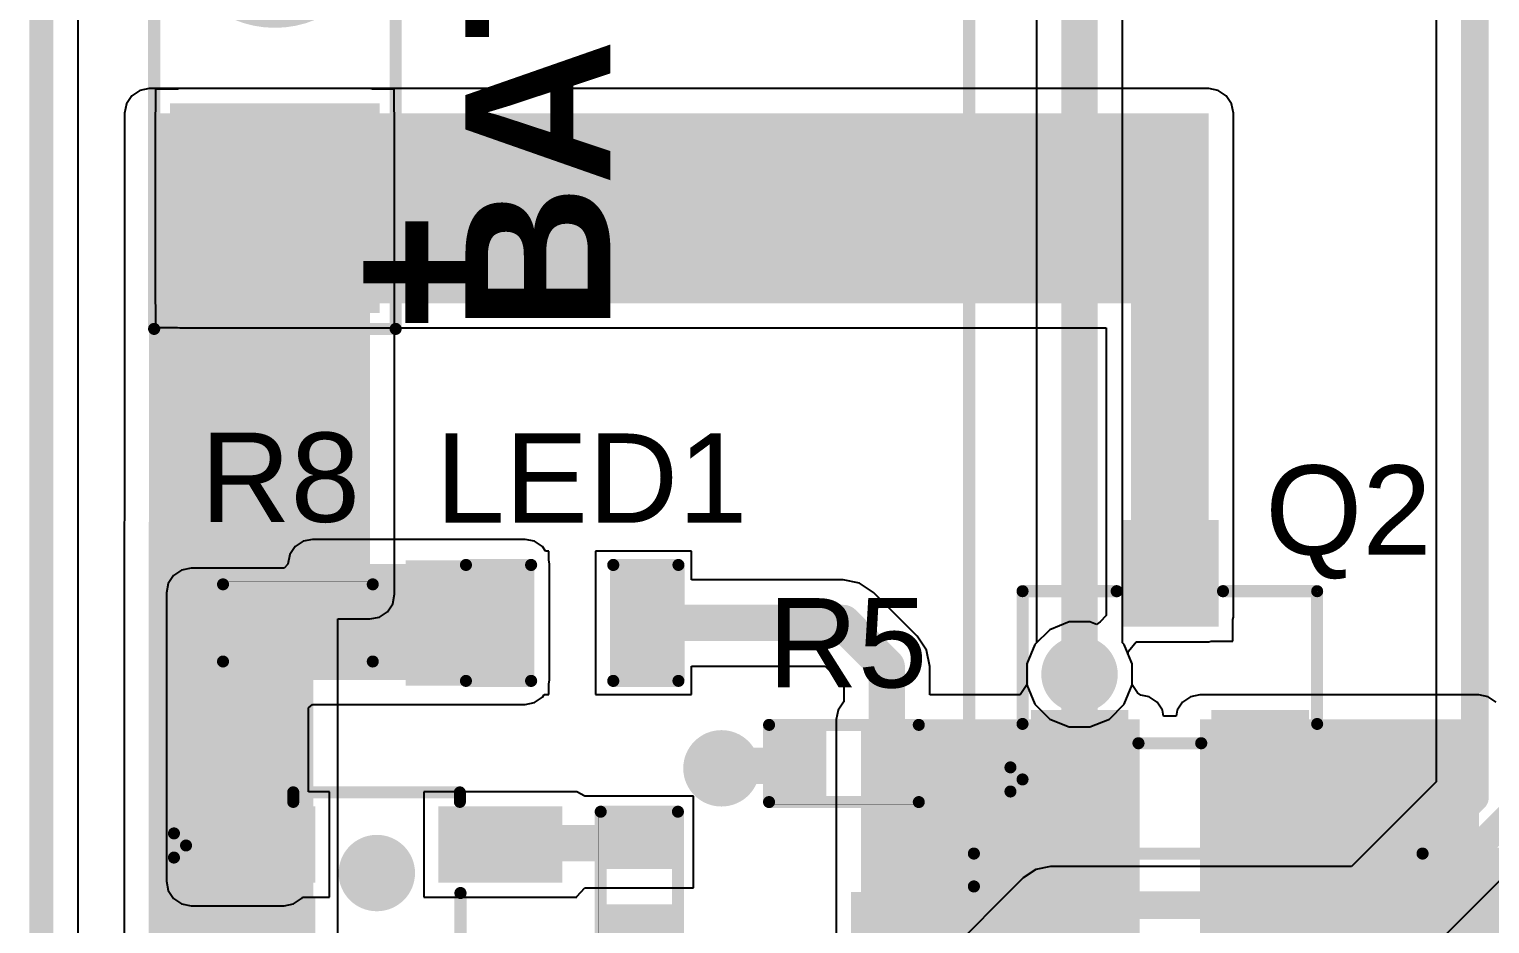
# Model space of a CAD drawing. Header units: inches. Extents: x -3.9 to 67.9, y -8.1 to 62.1.
# Drawn here: x -3.88 to 11.49, y 13.12 to 22.53 of the extents above; entities that cross this region are included whole.
import ezdxf

# ---------------------------------------------------------------- set-up
doc = ezdxf.new("R2010")
doc.units = ezdxf.units.IN
for name, color, linetype in [('Board Outline', 216, 'Continuous'), ('Bottom Layer', 5, 'Continuous'), ('Bottom Overlay', 54, 'Continuous'), ('Bottom Solder', 6, 'Continuous'), ('Multi-Layer', 9, 'Continuous'), ('Pad Holes', 156, 'Continuous'), ('Top Layer', 1, 'Continuous'), ('Top Overlay', 2, 'Continuous'), ('Top Paste', 8, 'Continuous'), ('Top Solder', 216, 'Continuous'), ('Via Holes', 16, 'Continuous')]:
    doc.layers.add(name, color=color, linetype=linetype)
doc.styles.add('Arial', font='', dxfattribs={"height": 0.2})
doc.styles.add('Arial_Bold', font='', dxfattribs={"height": 0.2})
doc.styles.get('Arial').set_extended_font_data('Arial')
doc.styles.get('Arial_Bold').set_extended_font_data('Arial', bold=True)

# ---------------------------------------------------------------- blocks, each defined once
blk = doc.blocks.new('B_______P____29')
at = {"layer": 'Bottom Layer'}
blk.add_hatch(color=5, dxfattribs=at).paths.add_polyline_path([(-2.5, 1), (-0.5, 1), (-0.5, -1), (-2.5, -1)])
h = blk.add_hatch(color=5, dxfattribs=at)
edge = h.paths.add_edge_path()
edge.add_arc((1.5, 0), 1, 0, 360)
at = {"layer": 'Bottom Solder'}
blk.add_hatch(color=6, dxfattribs=at).paths.add_polyline_path([(-2.602, 1.102), (-0.398, 1.102), (-0.398, -1.102), (-2.602, -1.102)])
h = blk.add_hatch(color=6, dxfattribs=at)
edge = h.paths.add_edge_path()
edge.add_arc((1.5, 0), 1.102, 0, 360)
at = {"layer": 'Multi-Layer'}
blk.add_hatch(color=9, dxfattribs=at).paths.add_polyline_path([(-2.5, 1), (-0.5, 1), (-0.5, -1), (-2.5, -1)])
h = blk.add_hatch(color=9, dxfattribs=at)
edge = h.paths.add_edge_path()
edge.add_arc((1.5, 0), 1, 0, 360)
at = {"layer": 'Pad Holes'}
h = blk.add_hatch(color=7, dxfattribs=at)
edge = h.paths.add_edge_path()
edge.add_arc((-1.5, 0), 0.6, 0, 360)
h = blk.add_hatch(color=7, dxfattribs=at)
edge = h.paths.add_edge_path()
edge.add_arc((1.5, 0), 0.6, 0, 360)
at = {"layer": 'Top Layer'}
blk.add_hatch(color=1, dxfattribs=at).paths.add_polyline_path([(-2.5, 1), (-0.5, 1), (-0.5, -1), (-2.5, -1)])
h = blk.add_hatch(color=1, dxfattribs=at)
edge = h.paths.add_edge_path()
edge.add_arc((1.5, 0), 1, 0, 360)
at = {"layer": 'Top Solder'}
blk.add_hatch(color=216, dxfattribs=at).paths.add_polyline_path([(-2.602, 1.102), (-0.398, 1.102), (-0.398, -1.102), (-2.602, -1.102)])
h = blk.add_hatch(color=216, dxfattribs=at)
edge = h.paths.add_edge_path()
edge.add_arc((1.5, 0), 1.102, 0, 360)
at = {"layer": 'Top Overlay', "const_width": 0.127}
for points in [[(-2.77, 1.27), (-2.77, -1.27)], [(-2.77, 1.27), (2.767, 1.27)], [(2.767, 1.27), (2.767, -1.27)], [(-2.77, -1.27), (2.767, -1.27)]]:
    blk.add_lwpolyline(points, dxfattribs=at)
at = {"layer": 'Top Overlay', "const_width": 0.0635}
for points in [[(-2.802, 1.27, 1), (-2.738, 1.27, 1)], [(-2.802, 1.27, 1), (-2.738, 1.27, 1)], [(2.735, 1.27, 1), (2.799, 1.27, 1)], [(2.735, 1.27, 1), (2.799, 1.27, 1)], [(-2.802, -1.27, 1), (-2.738, -1.27, 1)], [(-2.802, -1.27, 1), (-2.738, -1.27, 1)], [(2.735, -1.27, 1), (2.799, -1.27, 1)], [(2.735, -1.27, 1), (2.799, -1.27, 1)]]:
    blk.add_lwpolyline(points, format="xyb", close=True, dxfattribs=at)
blk = doc.blocks.new('1_3_______OLED_B_30')
at = {"layer": 'Bottom Overlay', "const_width": 0.127}
blk.add_lwpolyline([(17.745, 31.643), (17.745, -2.057)], dxfattribs=at)
blk = doc.blocks.new('SOT_23_5_31')
at = {"layer": 'Top Layer'}
for points in [[(-1.85, 1.25), (-0.75, 1.25), (-0.75, 0.65), (-1.85, 0.65)], [(0.75, 1.25), (1.85, 1.25), (1.85, 0.65), (0.75, 0.65)], [(-1.85, 0.3), (-0.75, 0.3), (-0.75, -0.3), (-1.85, -0.3)], [(-1.85, -0.65), (-0.75, -0.65), (-0.75, -1.25), (-1.85, -1.25)], [(0.75, -0.65), (1.85, -0.65), (1.85, -1.25), (0.75, -1.25)]]:
    blk.add_hatch(color=1, dxfattribs=at).paths.add_polyline_path(points)
at = {"layer": 'Top Paste'}
for points in [[(-1.85, 1.25), (-0.75, 1.25), (-0.75, 0.65), (-1.85, 0.65)], [(0.75, 1.25), (1.85, 1.25), (1.85, 0.65), (0.75, 0.65)], [(-1.85, 0.3), (-0.75, 0.3), (-0.75, -0.3), (-1.85, -0.3)], [(-1.85, -0.65), (-0.75, -0.65), (-0.75, -1.25), (-1.85, -1.25)], [(0.75, -0.65), (1.85, -0.65), (1.85, -1.25), (0.75, -1.25)]]:
    blk.add_hatch(color=8, dxfattribs=at).paths.add_polyline_path(points)
at = {"layer": 'Top Solder'}
for points in [[(-1.952, 1.352), (-0.648, 1.352), (-0.648, 0.548), (-1.952, 0.548)], [(0.648, 1.352), (1.952, 1.352), (1.952, 0.548), (0.648, 0.548)], [(-1.952, 0.402), (-0.648, 0.402), (-0.648, -0.402), (-1.952, -0.402)], [(-1.952, -0.548), (-0.648, -0.548), (-0.648, -1.352), (-1.952, -1.352)], [(0.648, -0.548), (1.952, -0.548), (1.952, -1.352), (0.648, -1.352)]]:
    blk.add_hatch(color=216, dxfattribs=at).paths.add_polyline_path(points)
at = {"layer": 'Top Overlay', "const_width": 0.127}
for points in [[(-0.879, 1.499), (0.874, 1.499)], [(-0.879, 1.399), (-0.879, 1.499)], [(0.874, 1.399), (0.874, 1.499)], [(-2.134, 1.067), (-2.007, 0.94)], [(-2.134, 0.813), (-2.134, 1.067)], [(-2.134, 0.813), (-2.007, 0.94)], [(0.88, -0.418), (0.88, 0.44)], [(-0.879, -1.499), (-0.879, -1.399)], [(0.874, -1.499), (0.874, -1.399)], [(-0.879, -1.499), (0.874, -1.499)]]:
    blk.add_lwpolyline(points, dxfattribs=at)
at = {"layer": 'Top Overlay', "const_width": 0.0635}
for points in [[(-0.911, 1.499, 1), (-0.847, 1.499, 1)], [(-0.911, 1.499, 1), (-0.847, 1.499, 1)], [(0.842, 1.499, 1), (0.905, 1.499, 1)], [(0.842, 1.499, 1), (0.905, 1.499, 1)], [(-0.911, 1.399, 1), (-0.847, 1.399, 1)], [(0.842, 1.399, 1), (0.905, 1.399, 1)], [(-2.165, 1.067, 1), (-2.102, 1.067, 1)], [(-2.165, 1.067, 1), (-2.102, 1.067, 1)], [(-2.038, 0.94, 1), (-1.975, 0.94, 1)], [(-2.038, 0.94, 1), (-1.975, 0.94, 1)], [(-2.165, 0.813, 1), (-2.102, 0.813, 1)], [(-2.165, 0.813, 1), (-2.102, 0.813, 1)], [(0.848, 0.44, 1), (0.912, 0.44, 1)], [(0.848, -0.418, 1), (0.912, -0.418, 1)], [(-0.911, -1.399, 1), (-0.847, -1.399, 1)], [(0.842, -1.399, 1), (0.905, -1.399, 1)], [(-0.911, -1.499, 1), (-0.847, -1.499, 1)], [(-0.911, -1.499, 1), (-0.847, -1.499, 1)], [(0.842, -1.499, 1), (0.905, -1.499, 1)], [(0.842, -1.499, 1), (0.905, -1.499, 1)]]:
    blk.add_lwpolyline(points, format="xyb", close=True, dxfattribs=at)
blk = doc.blocks.new('R___0402_35')
at = {"layer": 'Top Layer'}
for points in [[(-0.699, -0.318), (-0.699, 0.318), (-0.241, 0.318), (-0.241, -0.318)], [(0.241, -0.318), (0.241, 0.318), (0.699, 0.318), (0.699, -0.318)]]:
    blk.add_hatch(color=1, dxfattribs=at).paths.add_polyline_path(points)
at = {"layer": 'Top Paste'}
for points in [[(-0.699, -0.318), (-0.699, 0.318), (-0.241, 0.318), (-0.241, -0.318)], [(0.241, -0.318), (0.241, 0.318), (0.699, 0.318), (0.699, -0.318)]]:
    blk.add_hatch(color=8, dxfattribs=at).paths.add_polyline_path(points)
at = {"layer": 'Top Solder'}
for points in [[(-0.754, -0.373), (-0.754, 0.373), (-0.186, 0.373), (-0.186, -0.373)], [(0.186, -0.373), (0.186, 0.373), (0.754, 0.373), (0.754, -0.373)]]:
    blk.add_hatch(color=216, dxfattribs=at).paths.add_polyline_path(points)
at = {"layer": 'Top Overlay'}
for points, const_width in [([(0.787, 0.406), (-0.787, 0.406)], 0.127), ([(-0.787, 0.406), (-0.787, -0.406)], 0.127), ([(0.787, 0.406), (0.787, -0.406)], 0.127), ([(0.787, -0.406), (-0.787, -0.406)], 0.127), ([(0.813, -0.432), (-0.813, -0.432)], 0.00323)]:
    blk.add_lwpolyline(points, dxfattribs=dict(at, const_width=const_width))
for points, const_width in [([(-0.819, 0.406, 1), (-0.756, 0.406, 1)], 0.0635), ([(-0.819, 0.406, 1), (-0.756, 0.406, 1)], 0.0635), ([(0.756, 0.406, 1), (0.819, 0.406, 1)], 0.0635), ([(0.756, 0.406, 1), (0.819, 0.406, 1)], 0.0635), ([(-0.819, -0.406, 1), (-0.756, -0.406, 1)], 0.0635), ([(-0.819, -0.406, 1), (-0.756, -0.406, 1)], 0.0635), ([(-0.814, -0.432, 1), (-0.812, -0.432, 1)], 0.00161), ([(0.756, -0.406, 1), (0.819, -0.406, 1)], 0.0635), ([(0.756, -0.406, 1), (0.819, -0.406, 1)], 0.0635), ([(0.812, -0.432, 1), (0.814, -0.432, 1)], 0.00161)]:
    blk.add_lwpolyline(points, format="xyb", close=True, dxfattribs=dict(at, const_width=const_width))
blk = doc.blocks.new('R___0402_36')
at = {"layer": 'Top Layer'}
for points in [[(-0.699, -0.318), (-0.699, 0.317), (-0.241, 0.317), (-0.241, -0.318)], [(0.241, -0.318), (0.241, 0.317), (0.699, 0.317), (0.699, -0.318)]]:
    blk.add_hatch(color=1, dxfattribs=at).paths.add_polyline_path(points)
at = {"layer": 'Top Paste'}
for points in [[(-0.699, -0.318), (-0.699, 0.317), (-0.241, 0.317), (-0.241, -0.318)], [(0.241, -0.318), (0.241, 0.317), (0.699, 0.317), (0.699, -0.318)]]:
    blk.add_hatch(color=8, dxfattribs=at).paths.add_polyline_path(points)
at = {"layer": 'Top Solder'}
for points in [[(-0.754, -0.373), (-0.754, 0.373), (-0.186, 0.373), (-0.186, -0.373)], [(0.186, -0.373), (0.186, 0.373), (0.754, 0.373), (0.754, -0.373)]]:
    blk.add_hatch(color=216, dxfattribs=at).paths.add_polyline_path(points)
at = {"layer": 'Top Overlay'}
for points, const_width in [([(0.787, 0.406), (-0.787, 0.406)], 0.127), ([(-0.787, -0.406), (-0.787, 0.406)], 0.127), ([(0.787, -0.406), (0.787, 0.406)], 0.127), ([(0.787, -0.406), (-0.787, -0.406)], 0.127), ([(0.813, -0.432), (-0.813, -0.432)], 0.00323)]:
    blk.add_lwpolyline(points, dxfattribs=dict(at, const_width=const_width))
for points, const_width in [([(-0.819, 0.406, 1), (-0.756, 0.406, 1)], 0.0635), ([(-0.819, 0.406, 1), (-0.756, 0.406, 1)], 0.0635), ([(0.756, 0.406, 1), (0.819, 0.406, 1)], 0.0635), ([(0.756, 0.406, 1), (0.819, 0.406, 1)], 0.0635), ([(-0.819, -0.406, 1), (-0.756, -0.406, 1)], 0.0635), ([(-0.819, -0.406, 1), (-0.756, -0.406, 1)], 0.0635), ([(-0.814, -0.432, 1), (-0.812, -0.432, 1)], 0.00161), ([(0.756, -0.406, 1), (0.819, -0.406, 1)], 0.0635), ([(0.756, -0.406, 1), (0.819, -0.406, 1)], 0.0635), ([(0.812, -0.432, 1), (0.814, -0.432, 1)], 0.00161)]:
    blk.add_lwpolyline(points, format="xyb", close=True, dxfattribs=dict(at, const_width=const_width))
blk = doc.blocks.new('R___0402_38')
at = {"layer": 'Top Layer'}
for points in [[(-0.699, -0.318), (-0.699, 0.318), (-0.241, 0.318), (-0.241, -0.318)], [(0.241, -0.318), (0.241, 0.318), (0.699, 0.318), (0.699, -0.318)]]:
    blk.add_hatch(color=1, dxfattribs=at).paths.add_polyline_path(points)
at = {"layer": 'Top Paste'}
for points in [[(-0.699, -0.318), (-0.699, 0.318), (-0.241, 0.318), (-0.241, -0.318)], [(0.241, -0.318), (0.241, 0.318), (0.699, 0.318), (0.699, -0.318)]]:
    blk.add_hatch(color=8, dxfattribs=at).paths.add_polyline_path(points)
at = {"layer": 'Top Solder'}
for points in [[(-0.754, -0.373), (-0.754, 0.373), (-0.186, 0.373), (-0.186, -0.373)], [(0.186, -0.373), (0.186, 0.373), (0.754, 0.373), (0.754, -0.373)]]:
    blk.add_hatch(color=216, dxfattribs=at).paths.add_polyline_path(points)
at = {"layer": 'Top Overlay'}
for points, const_width in [([(-0.787, 0.406), (0.787, 0.406)], 0.127), ([(-0.787, -0.406), (-0.787, 0.406)], 0.127), ([(0.787, -0.406), (0.787, 0.406)], 0.127), ([(-0.787, -0.406), (0.787, -0.406)], 0.127), ([(-0.813, -0.432), (0.813, -0.432)], 0.00323)]:
    blk.add_lwpolyline(points, dxfattribs=dict(at, const_width=const_width))
for points, const_width in [([(-0.819, 0.406, 1), (-0.756, 0.406, 1)], 0.0635), ([(-0.819, 0.406, 1), (-0.756, 0.406, 1)], 0.0635), ([(0.756, 0.406, 1), (0.819, 0.406, 1)], 0.0635), ([(0.756, 0.406, 1), (0.819, 0.406, 1)], 0.0635), ([(-0.819, -0.406, 1), (-0.756, -0.406, 1)], 0.0635), ([(-0.819, -0.406, 1), (-0.756, -0.406, 1)], 0.0635), ([(-0.814, -0.432, 1), (-0.812, -0.432, 1)], 0.00161), ([(0.756, -0.406, 1), (0.819, -0.406, 1)], 0.0635), ([(0.756, -0.406, 1), (0.819, -0.406, 1)], 0.0635), ([(0.812, -0.432, 1), (0.814, -0.432, 1)], 0.00161)]:
    blk.add_lwpolyline(points, format="xyb", close=True, dxfattribs=dict(at, const_width=const_width))
blk = doc.blocks.new('SOT_23_42')
at = {"layer": 'Top Layer'}
for points in [[(-0.41, 1.46), (0.41, 1.46), (0.41, 0.54), (-0.41, 0.54)], [(-1.36, -0.54), (-0.54, -0.54), (-0.54, -1.46), (-1.36, -1.46)], [(0.54, -0.54), (1.36, -0.54), (1.36, -1.46), (0.54, -1.46)]]:
    blk.add_hatch(color=1, dxfattribs=at).paths.add_polyline_path(points)
at = {"layer": 'Top Paste'}
for points in [[(-0.41, 1.46), (0.41, 1.46), (0.41, 0.54), (-0.41, 0.54)], [(-1.36, -0.54), (-0.54, -0.54), (-0.54, -1.46), (-1.36, -1.46)], [(0.54, -0.54), (1.36, -0.54), (1.36, -1.46), (0.54, -1.46)]]:
    blk.add_hatch(color=8, dxfattribs=at).paths.add_polyline_path(points)
at = {"layer": 'Top Solder'}
for points in [[(-0.512, 1.562), (0.512, 1.562), (0.512, 0.438), (-0.512, 0.438)], [(-1.462, -0.438), (-0.438, -0.438), (-0.438, -1.562), (-1.462, -1.562)], [(0.438, -0.438), (1.462, -0.438), (1.462, -1.562), (0.438, -1.562)]]:
    blk.add_hatch(color=216, dxfattribs=at).paths.add_polyline_path(points)
at = {"layer": 'Top Overlay', "const_width": 0.127}
for points in [[(-1.549, 0.813), (-0.559, 0.813)], [(-1.549, -0.584), (-1.549, 0.813)], [(0.559, 0.813), (1.549, 0.813)], [(1.549, -0.584), (1.549, 0.813)], [(-0.33, -0.787), (0.33, -0.787)], [(-1.676, -1.295), (-1.676, -1.041)], [(-1.676, -1.041), (-1.549, -1.168)], [(-1.676, -1.295), (-1.549, -1.168)]]:
    blk.add_lwpolyline(points, dxfattribs=at)
at = {"layer": 'Top Overlay', "const_width": 0.0635}
for points in [[(-1.581, 0.813, 1), (-1.518, 0.813, 1)], [(-1.581, 0.813, 1), (-1.518, 0.813, 1)], [(-0.591, 0.813, 1), (-0.527, 0.813, 1)], [(0.527, 0.813, 1), (0.591, 0.813, 1)], [(1.518, 0.813, 1), (1.581, 0.813, 1)], [(1.518, 0.813, 1), (1.581, 0.813, 1)], [(-1.581, -0.584, 1), (-1.518, -0.584, 1)], [(1.518, -0.584, 1), (1.581, -0.584, 1)], [(-0.362, -0.787, 1), (-0.298, -0.787, 1)], [(0.298, -0.787, 1), (0.362, -0.787, 1)], [(-1.708, -1.041, 1), (-1.645, -1.041, 1)], [(-1.708, -1.041, 1), (-1.645, -1.041, 1)], [(-1.581, -1.168, 1), (-1.518, -1.168, 1)], [(-1.581, -1.168, 1), (-1.518, -1.168, 1)], [(-1.708, -1.295, 1), (-1.645, -1.295, 1)], [(-1.708, -1.295, 1), (-1.645, -1.295, 1)]]:
    blk.add_lwpolyline(points, format="xyb", close=True, dxfattribs=at)
blk = doc.blocks.new('LED_0603_45')
at = {"layer": 'Top Layer'}
for points in [[(-1, 0.5), (-0.5, 0.5), (-0.5, -0.5), (-1, -0.5)], [(0.5, 0.5), (1, 0.5), (1, -0.5), (0.5, -0.5)]]:
    blk.add_hatch(color=1, dxfattribs=at).paths.add_polyline_path(points)
at = {"layer": 'Top Overlay'}
blk.add_hatch(color=2, dxfattribs=at).paths.add_polyline_path([(1.118, -0.66), (1.753, -0.66), (1.753, 0.66), (1.118, 0.66)])
at = {"layer": 'Top Paste'}
for points in [[(-1, 0.5), (-0.5, 0.5), (-0.5, -0.5), (-1, -0.5)], [(0.5, 0.5), (1, 0.5), (1, -0.5), (0.5, -0.5)]]:
    blk.add_hatch(color=8, dxfattribs=at).paths.add_polyline_path(points)
at = {"layer": 'Top Solder'}
for points in [[(-1.102, 0.602), (-0.398, 0.602), (-0.398, -0.602), (-1.102, -0.602)], [(0.398, 0.602), (1.102, 0.602), (1.102, -0.602), (0.398, -0.602)]]:
    blk.add_hatch(color=216, dxfattribs=at).paths.add_polyline_path(points)
at = {"layer": 'Top Overlay', "const_width": 0.127}
for points in [[(-1.118, 0.61), (-1.118, -0.61)], [(-0.432, 0.61), (-1.118, 0.61)], [(1.118, 0.61), (0.432, 0.61)], [(1.118, 0.61), (1.118, -0.61)], [(-0.432, -0.61), (-1.118, -0.61)], [(1.118, -0.61), (0.432, -0.61)]]:
    blk.add_lwpolyline(points, dxfattribs=at)
at = {"layer": 'Top Overlay', "const_width": 0.0635}
for points in [[(-1.149, 0.61, 1), (-1.086, 0.61, 1)], [(-1.149, 0.61, 1), (-1.086, 0.61, 1)], [(-0.464, 0.61, 1), (-0.4, 0.61, 1)], [(0.4, 0.61, 1), (0.464, 0.61, 1)], [(1.086, 0.61, 1), (1.149, 0.61, 1)], [(1.086, 0.61, 1), (1.149, 0.61, 1)], [(-1.149, -0.61, 1), (-1.086, -0.61, 1)], [(-1.149, -0.61, 1), (-1.086, -0.61, 1)], [(-0.464, -0.61, 1), (-0.4, -0.61, 1)], [(0.4, -0.61, 1), (0.464, -0.61, 1)], [(1.086, -0.61, 1), (1.149, -0.61, 1)], [(1.086, -0.61, 1), (1.149, -0.61, 1)]]:
    blk.add_lwpolyline(points, format="xyb", close=True, dxfattribs=at)
blk = doc.blocks.new('SMA_49')
at = {"layer": 'Top Layer'}
for points in [[(-3.25, 0.85), (-0.75, 0.85), (-0.75, -0.85), (-3.25, -0.85)], [(0.75, 0.85), (3.25, 0.85), (3.25, -0.85), (0.75, -0.85)]]:
    blk.add_hatch(color=1, dxfattribs=at).paths.add_polyline_path(points)
at = {"layer": 'Top Overlay'}
for points in [[(-4.445, -1.421), (-3.278, -1.421), (-3.278, 1.422), (-4.445, 1.422)], [(-3.3, 0.924), (-2.596, 0.924), (-2.596, 1.422), (-3.3, 1.422)], [(-3.3, -1.422), (-2.596, -1.422), (-2.596, -0.924), (-3.3, -0.924)]]:
    blk.add_hatch(color=2, dxfattribs=at).paths.add_polyline_path(points)
at = {"layer": 'Top Paste'}
for points in [[(-3.25, 0.85), (-0.75, 0.85), (-0.75, -0.85), (-3.25, -0.85)], [(0.75, 0.85), (3.25, 0.85), (3.25, -0.85), (0.75, -0.85)]]:
    blk.add_hatch(color=8, dxfattribs=at).paths.add_polyline_path(points)
at = {"layer": 'Top Solder'}
for points in [[(-3.352, 0.952), (-0.648, 0.952), (-0.648, -0.952), (-3.352, -0.952)], [(0.648, 0.952), (3.352, 0.952), (3.352, -0.952), (0.648, -0.952)]]:
    blk.add_hatch(color=216, dxfattribs=at).paths.add_polyline_path(points)
at = {"layer": 'Top Overlay', "const_width": 0.127}
for points in [[(2.061, 1.358), (-2.658, 1.358)], [(2.061, 1.358), (2.061, 1.012)], [(2.061, -1.012), (2.061, -1.358)], [(2.061, -1.358), (-2.658, -1.358)]]:
    blk.add_lwpolyline(points, dxfattribs=at)
at = {"layer": 'Top Overlay', "const_width": 0.0635}
for points in [[(-2.69, 1.358, 1), (-2.626, 1.358, 1)], [(2.029, 1.358, 1), (2.093, 1.358, 1)], [(2.029, 1.358, 1), (2.093, 1.358, 1)], [(2.029, 1.012, 1), (2.093, 1.012, 1)], [(2.029, -1.012, 1), (2.093, -1.012, 1)], [(-2.69, -1.358, 1), (-2.626, -1.358, 1)], [(2.029, -1.358, 1), (2.093, -1.358, 1)], [(2.029, -1.358, 1), (2.093, -1.358, 1)]]:
    blk.add_lwpolyline(points, format="xyb", close=True, dxfattribs=at)

msp = doc.modelspace()

# ---------------------------------------------------------------- hatches: boundary and pattern name
at = {"layer": 'Bottom Layer'}
for points in [[(-2.616, 16.585), (-0.293, 16.585), (-0.293, 21.648), (-2.616, 21.648)], [(-2.62, 8.776), (-0.89, 8.776), (-0.89, 17.345), (-2.62, 17.345)]]:
    msp.add_hatch(color=5, dxfattribs=at).paths.add_polyline_path(points)
h = msp.add_hatch(color=5, dxfattribs=at)
edge = h.paths.add_edge_path()
edge.add_arc((7.17, 15.743), 0.3, 0, 360)
h = msp.add_hatch(color=5, dxfattribs=at)
edge = h.paths.add_edge_path()
edge.add_arc((3.404, 14.754), 0.3, 0, 360)
h = msp.add_hatch(color=5, dxfattribs=at)
edge = h.paths.add_edge_path()
edge.add_arc((-0.221, 13.652), 0.3, 0, 360)
at = {"layer": 'Bottom Solder'}
h = msp.add_hatch(color=6, dxfattribs=at)
edge = h.paths.add_edge_path()
edge.add_arc((7.17, 15.743), 0.402, 0, 360)
h = msp.add_hatch(color=6, dxfattribs=at)
edge = h.paths.add_edge_path()
edge.add_arc((3.404, 14.754), 0.402, 0, 360)
h = msp.add_hatch(color=6, dxfattribs=at)
edge = h.paths.add_edge_path()
edge.add_arc((-0.221, 13.652), 0.402, 0, 360)
at = {"layer": 'Top Layer'}
for points in [[(-2.293, 19.648), (8.53, 19.648), (8.53, 21.648), (-2.293, 21.648)], [(7.71, 16.345), (8.53, 16.345), (8.53, 21.648), (7.71, 21.648)], [(-0.897, 15.685), (1.338, 15.685), (1.338, 16.904), (-0.897, 16.904)], [(-2.175, 13.566), (-1.197, 13.566), (-1.197, 16.601), (-2.175, 16.601)], [(4.87, 9.294), (7.803, 9.294), (7.803, 15.268), (4.87, 15.268)], [(4.87, 11.487), (7.803, 11.487), (7.803, 15.268), (4.87, 15.268)], [(11.37, 15.268), (8.436, 15.268), (8.436, 11.487), (11.37, 11.487)]]:
    msp.add_hatch(color=1, dxfattribs=at).paths.add_polyline_path(points)
h = msp.add_hatch(color=1, dxfattribs=at)
edge = h.paths.add_edge_path()
edge.add_arc((7.17, 15.743), 0.3, 0, 360)
h = msp.add_hatch(color=1, dxfattribs=at)
edge = h.paths.add_edge_path()
edge.add_arc((3.404, 14.754), 0.3, 0, 360)
h = msp.add_hatch(color=1, dxfattribs=at)
edge = h.paths.add_edge_path()
edge.add_arc((-0.221, 13.652), 0.3, 0, 360)
at = {"layer": 'Top Solder'}
h = msp.add_hatch(color=216, dxfattribs=at)
edge = h.paths.add_edge_path()
edge.add_arc((7.17, 15.743), 0.402, 0, 360)
h = msp.add_hatch(color=216, dxfattribs=at)
edge = h.paths.add_edge_path()
edge.add_arc((3.404, 14.754), 0.402, 0, 360)
h = msp.add_hatch(color=216, dxfattribs=at)
edge = h.paths.add_edge_path()
edge.add_arc((-0.221, 13.652), 0.402, 0, 360)
at = {"layer": 'Via Holes'}
h = msp.add_hatch(color=7, dxfattribs=at)
edge = h.paths.add_edge_path()
edge.add_arc((7.17, 15.743), 0.15, 0, 360)
h = msp.add_hatch(color=7, dxfattribs=at)
edge = h.paths.add_edge_path()
edge.add_arc((3.404, 14.754), 0.15, 0, 360)
h = msp.add_hatch(color=7, dxfattribs=at)
edge = h.paths.add_edge_path()
edge.add_arc((-0.221, 13.652), 0.15, 0, 360)

# ---------------------------------------------------------------- linework, layer by layer
at = {"layer": 'Board Outline', "const_width": 0.254}
msp.add_lwpolyline([(-3.75, -1.602), (-3.75, 46.403)], dxfattribs=at)
at = {"layer": 'Bottom Layer'}
for p, q in [((-3.362, -1.602), (-3.362, 46.403)), ((10.922, 28.548), (10.922, 14.612)), ((7.623, 16.073), (7.623, 24.575)), ((6.717, 24.387), (6.717, 16.073)), ((-2.799, 21.831), (-2.855, 21.747)), ((-2.715, 21.887), (-2.799, 21.831)), ((-2.616, 21.907), (-2.715, 21.887)), ((-0.293, 21.907), (-2.616, 21.907)), ((-0.268, 21.902), (-0.293, 21.907)), ((-0.039, 21.902), (-0.268, 21.902)), ((-0.039, 21.673), (-0.039, 21.902)), ((-2.855, 21.747), (-2.875, 21.648)), ((-0.034, 21.648), (-0.039, 21.673)), ((-2.875, 21.648), (-2.875, 17.365)), ((-0.034, 16.585), (-0.034, 21.648)), ((-2.875, 17.365), (-2.879, 17.345)), ((-2.879, 17.345), (-2.879, 8.776)), ((-0.11, 16.402), (-0.053, 16.486)), ((-0.053, 16.486), (-0.034, 16.585)), ((-0.631, 8.776), (-0.631, 16.326)), ((-0.631, 16.326), (-0.293, 16.326)), ((-0.293, 16.326), (-0.194, 16.346)), ((-0.194, 16.346), (-0.11, 16.402)), ((6.7, 16.057), (6.616, 15.853)), ((6.717, 16.073), (6.7, 16.057)), ((7.64, 16.057), (7.623, 16.073)), ((7.724, 15.853), (7.64, 16.057)), ((6.616, 15.853), (6.616, 15.633)), ((7.724, 15.633), (7.724, 15.853)), ((6.616, 15.633), (6.7, 15.429)), ((7.64, 15.429), (7.724, 15.633)), ((6.7, 15.429), (6.856, 15.273)), ((7.484, 15.273), (7.64, 15.429)), ((6.856, 15.273), (7.06, 15.189)), ((7.28, 15.189), (7.484, 15.273)), ((7.06, 15.189), (7.28, 15.189)), ((10.922, 14.612), (10.031, 13.72)), ((10.649, 12.635), (12.008, 13.993)), ((6.709, 13.689), (6.577, 13.601)), ((6.865, 13.72), (6.709, 13.689)), ((10.031, 13.72), (6.865, 13.72)), ((6.577, 13.601), (4.934, 11.958)), ((6.577, 13.601), (6.577, 13.601))]:
    msp.add_line(p, q, dxfattribs=at)
for points, const_width in [([(11.328, 14.443), (11.328, 28.716)], 0.29), ([(7.17, 15.743), (7.17, 24.575)], 0.381), ([(10.199, 13.314), (11.328, 14.443)], 0.29), ([(10.361, 12.922), (11.72, 14.281)], 0.29), ([(5.221, 11.67), (6.865, 13.314)], 0.29), ([(6.865, 13.314), (10.199, 13.314)], 0.29)]:
    msp.add_lwpolyline(points, dxfattribs=dict(at, const_width=const_width))
for points, const_width in [([(7.075, 15.743, 1), (7.265, 15.743, 1)], 0.191), ([(11.256, 14.443, 1), (11.401, 14.443, 1)], 0.145), ([(11.256, 14.443, 1), (11.401, 14.443, 1)], 0.145), ([(6.793, 13.314, 1), (6.938, 13.314, 1)], 0.145), ([(6.793, 13.314, 1), (6.938, 13.314, 1)], 0.145), ([(10.127, 13.314, 1), (10.272, 13.314, 1)], 0.145), ([(10.127, 13.314, 1), (10.272, 13.314, 1)], 0.145)]:
    msp.add_lwpolyline(points, format="xyb", close=True, dxfattribs=dict(at, const_width=const_width))
at = {"layer": 'Top Layer'}
for p, q in [((-3.362, -1.602), (-3.362, 46.403)), ((-2.318, 21.902), (-2.547, 21.902)), ((-2.547, 21.902), (-2.547, 21.673)), ((-2.293, 21.907), (-2.318, 21.902)), ((8.53, 21.907), (-2.293, 21.907)), ((8.629, 21.887), (8.53, 21.907)), ((8.713, 21.831), (8.629, 21.887)), ((8.769, 21.747), (8.713, 21.831)), ((-2.547, 21.673), (-2.552, 21.648)), ((8.789, 21.648), (8.769, 21.747)), ((-2.552, 21.648), (-2.552, 19.648)), ((8.789, 16.345), (8.789, 21.648)), ((-2.552, 19.648), (-2.547, 19.623)), ((-2.547, 19.623), (-2.547, 19.394)), ((-2.547, 19.394), (-2.318, 19.394)), ((-2.318, 19.394), (-2.293, 19.389)), ((-2.293, 19.389), (7.451, 19.389)), ((7.451, 19.389), (7.451, 16.363)), ((-1.08, 17.087), (-1.136, 17.003)), ((-0.996, 17.143), (-1.08, 17.087)), ((-0.897, 17.163), (-0.996, 17.143)), ((1.338, 17.163), (-0.897, 17.163)), ((1.437, 17.143), (1.338, 17.163)), ((1.521, 17.087), (1.437, 17.143)), ((1.554, 17.038), (1.521, 17.087)), ((-1.156, 16.904), (-1.197, 16.86)), ((-1.136, 17.003), (-1.156, 16.904)), ((1.588, 17.038), (1.554, 17.038)), ((1.588, 16.949), (1.588, 17.038)), ((1.597, 16.904), (1.588, 16.949)), ((1.597, 15.685), (1.597, 16.904)), ((3.088, 17.038), (2.08, 17.038)), ((2.08, 17.038), (2.08, 15.53)), ((3.088, 16.737), (3.088, 17.038)), ((-2.358, 16.784), (-2.414, 16.7)), ((-2.274, 16.84), (-2.358, 16.784)), ((-2.175, 16.86), (-2.274, 16.84)), ((-1.197, 16.86), (-2.175, 16.86)), ((-2.414, 16.7), (-2.433, 16.601)), ((-2.433, 16.601), (-2.433, 13.566)), ((4.683, 16.737), (3.088, 16.737)), ((4.857, 16.702), (4.683, 16.737)), ((5.004, 16.604), (4.857, 16.702)), ((5.464, 16.144), (5.004, 16.604)), ((7.06, 16.297), (6.856, 16.212)), ((7.28, 16.297), (7.06, 16.297)), ((7.349, 16.268), (7.28, 16.297)), ((7.388, 16.297), (7.349, 16.268)), ((7.451, 16.363), (7.388, 16.297)), ((8.784, 16.32), (8.789, 16.345)), ((8.784, 16.091), (8.784, 16.32)), ((5.562, 15.997), (5.464, 16.144)), ((5.464, 16.144), (5.464, 16.144)), ((6.856, 16.212), (6.7, 16.057)), ((5.596, 15.824), (5.562, 15.997)), ((6.7, 16.057), (6.616, 15.853)), ((7.678, 15.963), (7.685, 15.987)), ((7.685, 15.987), (7.765, 16.086)), ((7.765, 16.086), (8.53, 16.086)), ((8.53, 16.086), (8.555, 16.091)), ((8.555, 16.091), (8.784, 16.091)), ((3.088, 15.53), (3.088, 15.83)), ((3.088, 15.83), (4.496, 15.83)), ((4.496, 15.83), (4.69, 15.636)), ((5.596, 15.527), (5.596, 15.824)), ((6.616, 15.853), (6.616, 15.633)), ((7.724, 15.853), (7.678, 15.963)), ((7.724, 15.633), (7.724, 15.853)), ((1.588, 15.639), (1.597, 15.685)), ((1.521, 15.502), (1.54, 15.53)), ((1.54, 15.53), (1.588, 15.53)), ((1.588, 15.53), (1.588, 15.639)), ((2.08, 15.53), (3.088, 15.53)), ((4.69, 15.636), (4.69, 15.453)), ((6.545, 15.527), (5.596, 15.527)), ((6.616, 15.632), (6.545, 15.527)), ((6.616, 15.633), (6.616, 15.632)), ((7.724, 15.632), (7.724, 15.633)), ((7.779, 15.549), (7.724, 15.632)), ((7.816, 15.524), (7.779, 15.549)), ((7.902, 15.507), (7.816, 15.524)), ((8.436, 15.527), (8.337, 15.507)), ((11.37, 15.527), (8.436, 15.527)), ((11.469, 15.507), (11.37, 15.527)), ((-0.938, 15.392), (-0.897, 15.426)), ((-0.938, 14.506), (-0.938, 15.392)), ((-0.897, 15.426), (1.338, 15.426)), ((1.338, 15.426), (1.437, 15.445)), ((1.437, 15.445), (1.521, 15.502)), ((4.631, 15.367), (4.611, 15.268)), ((4.687, 15.451), (4.631, 15.367)), ((4.69, 15.453), (4.687, 15.451)), ((7.986, 15.451), (7.902, 15.507)), ((8.042, 15.367), (7.986, 15.451)), ((8.055, 15.303), (8.042, 15.367)), ((8.197, 15.367), (8.185, 15.303)), ((8.253, 15.451), (8.197, 15.367)), ((8.337, 15.507), (8.253, 15.451)), ((11.553, 15.451), (11.469, 15.507)), ((4.611, 15.268), (4.611, 12.733)), ((8.185, 15.303), (8.055, 15.303)), ((-0.717, 14.506), (-0.938, 14.506)), ((-0.717, 13.398), (-0.717, 14.506)), ((1.86, 14.506), (0.275, 14.506)), ((0.275, 14.506), (0.275, 13.398)), ((1.883, 14.506), (1.86, 14.506)), ((1.968, 14.462), (1.883, 14.506)), ((1.883, 14.506), (1.883, 14.506)), ((3.111, 14.462), (1.968, 14.462)), ((1.968, 14.462), (1.968, 14.462)), ((3.111, 13.497), (3.111, 14.462)), ((-2.433, 13.566), (-2.414, 13.467)), ((-2.414, 13.467), (-2.358, 13.383)), ((-2.358, 13.383), (-2.274, 13.327)), ((-1.098, 13.327), (-1.014, 13.383)), ((-1.014, 13.383), (-1.004, 13.398)), ((-1.004, 13.398), (-0.717, 13.398)), ((0.275, 13.398), (1.883, 13.398)), ((1.883, 13.406), (1.968, 13.497)), ((1.883, 13.398), (1.883, 13.406)), ((1.968, 13.497), (3.111, 13.497)), ((-2.274, 13.327), (-2.175, 13.307)), ((-2.175, 13.307), (-1.197, 13.307)), ((-1.197, 13.307), (-1.098, 13.327))]:
    msp.add_line(p, q, dxfattribs=at)
at = {"layer": 'Top Layer', "const_width": 0.381}
for points in [[(2.584, 16.284), (4.683, 16.284)], [(4.683, 16.284), (5.143, 15.824)], [(5.143, 14.824), (5.143, 15.824)], [(7.17, 14.805), (7.17, 15.743)], [(3.404, 14.754), (3.429, 14.78)], [(3.429, 14.78), (4.197, 14.78)], [(4.197, 14.78), (4.222, 14.805)], [(1.079, 13.952), (1.093, 13.966)], [(1.093, 13.966), (2.61, 13.966)]]:
    msp.add_lwpolyline(points, dxfattribs=at)
at = {"layer": 'Top Layer', "const_width": 0.191}
for points in [[(2.489, 16.284, 1), (2.679, 16.284, 1)], [(4.588, 16.284, 1), (4.778, 16.284, 1)], [(4.588, 16.284, 1), (4.778, 16.284, 1)], [(5.048, 15.824, 1), (5.238, 15.824, 1)], [(5.048, 15.824, 1), (5.238, 15.824, 1)], [(7.075, 15.743, 1), (7.265, 15.743, 1)], [(3.308, 14.754, 1), (3.499, 14.754, 1)], [(3.334, 14.78, 1), (3.524, 14.78, 1)], [(3.334, 14.78, 1), (3.524, 14.78, 1)], [(4.102, 14.78, 1), (4.292, 14.78, 1)], [(4.102, 14.78, 1), (4.292, 14.78, 1)], [(4.127, 14.805, 1), (4.317, 14.805, 1)], [(5.048, 14.824, 1), (5.238, 14.824, 1)], [(7.075, 14.805, 1), (7.265, 14.805, 1)], [(0.984, 13.952, 1), (1.174, 13.952, 1)], [(0.997, 13.966, 1), (1.188, 13.966, 1)], [(0.997, 13.966, 1), (1.188, 13.966, 1)], [(2.514, 13.966, 1), (2.705, 13.966, 1)]]:
    msp.add_lwpolyline(points, format="xyb", close=True, dxfattribs=at)

# ---------------------------------------------------------------- block references
for name, p, rotation in [('1_3_______OLED_B_30', (23.754, 38.382), 180), ('B_______P____29', (-1.293, 22.148), 90), ('LED_0603_45', (1.834, 16.284), 180), ('R___0402_35', (-1.051, 16.284), 180), ('R___0402_36', (2.54, 13.51), 270), ('SMA_49', (8.12, 12.499), 180)]:
    msp.add_blockref(name, p, dxfattribs=dict(rotation=rotation))
for name, p in [('SOT_23_42', (8.12, 15.805)), ('R___0402_38', (4.692, 14.805)), ('SOT_23_5_31', (-0.221, 13.002))]:
    msp.add_blockref(name, p)

# ---------------------------------------------------------------- texts
at = {"layer": 'Top Overlay', "style": 'Arial_Bold'}
for s, p in [('BATT', (2.235, 19.352)), ('+     --', (0.938, 19.352))]:
    msp.add_text(s, height=1.524, rotation=90, dxfattribs=at).set_placement(p)
at = {"layer": 'Top Overlay', "style": 'Arial'}
for s, p in [('R8', (-2.076, 17.347)), ('LED1', (0.395, 17.338)), ('Q2', (9.123, 17.002)), ('R5', (3.891, 15.605))]:
    msp.add_text(s, height=0.9398, dxfattribs=at).set_placement(p)

doc.saveas('drawing.dxf')
